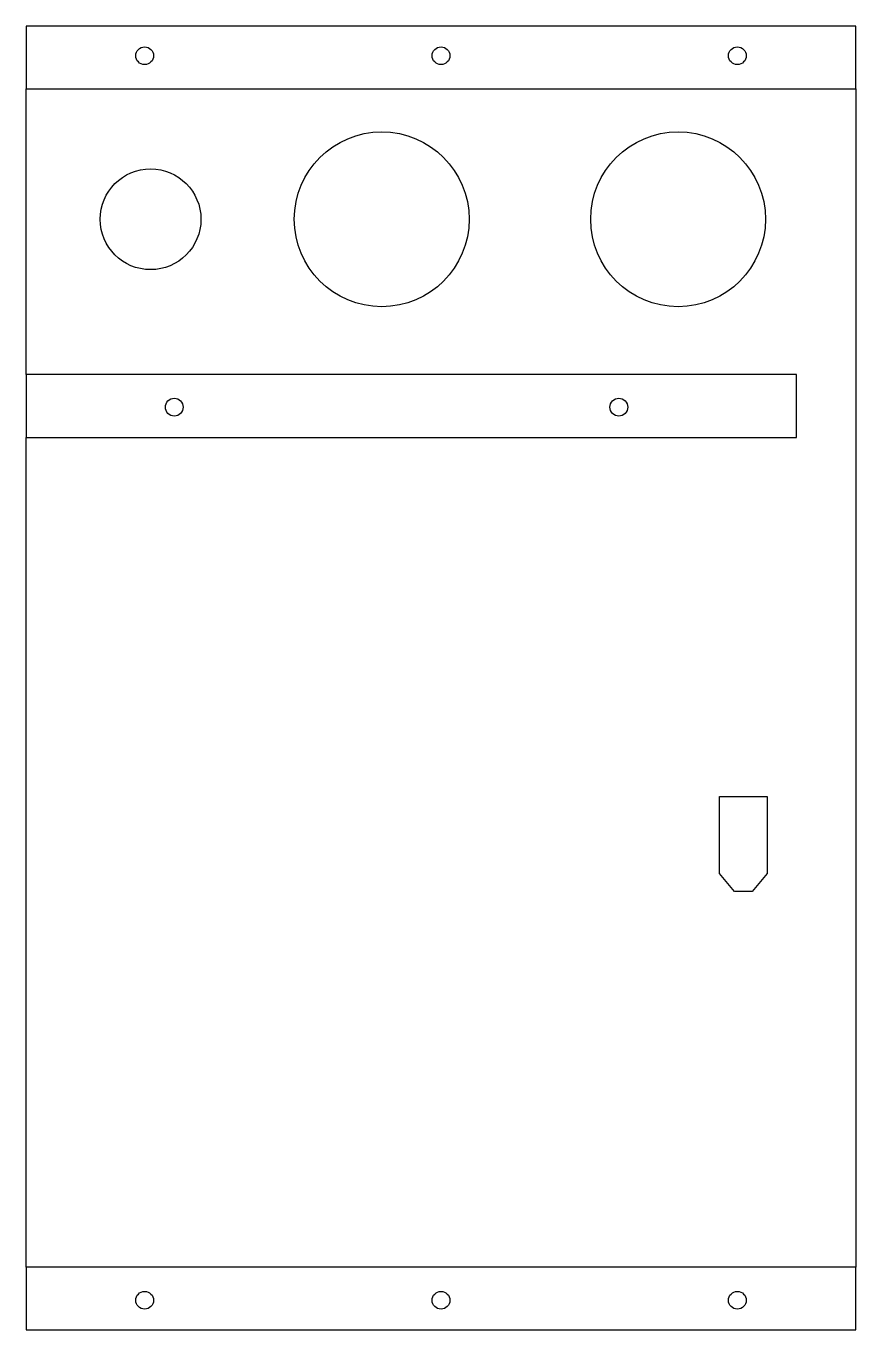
# Model space of a CAD drawing. Header units: millimetres. Extents: x 140 to 280, y 38 to 258.
import ezdxf

# ---------------------------------------------------------------- set-up
doc = ezdxf.new("R2010")
doc.units = ezdxf.units.MM
doc.layers.add('View003', color=7, linetype='CONTINUOUS')

msp = doc.modelspace()

# ---------------------------------------------------------------- linework, layer by layer
at = {"layer": 'View003'}
for p, q in [((140, 258.5), (140, 247.9)), ((280, 258.5), (140, 258.5)), ((280, 247.9), (280, 258.5)), ((140, 199.7), (140, 247.9)), ((140, 247.9), (280, 247.9)), ((280, 247.9), (280, 49.1)), ((140, 199.7), (140, 189.1)), ((270, 199.7), (140, 199.7)), ((270, 189.1), (270, 199.7)), ((140, 49.1), (140, 189.1)), ((140, 189.1), (270, 189.1)), ((257, 128.5), (265, 128.5)), ((257, 115.5), (257, 128.5)), ((265, 128.5), (265, 115.5)), ((259.5, 112.5), (257, 115.5)), ((265, 115.5), (262.5, 112.5)), ((262.5, 112.5), (259.5, 112.5)), ((140, 49.1), (140, 38.5)), ((280, 49.1), (140, 49.1)), ((280, 38.5), (280, 49.1)), ((140, 38.5), (280, 38.5))]:
    msp.add_line(p, q, dxfattribs=at)
for centre, radius in [((160, 253.5), 1.5), ((210, 253.5), 1.5), ((260, 253.5), 1.5), ((200, 225.9), 14.75), ((250, 225.9), 14.75), ((161, 225.9), 8.5), ((165, 194.2), 1.5), ((240, 194.2), 1.5), ((160, 43.5), 1.5), ((210, 43.5), 1.5), ((260, 43.5), 1.5)]:
    msp.add_circle(centre, radius, dxfattribs=at)

doc.saveas('drawing.dxf')
